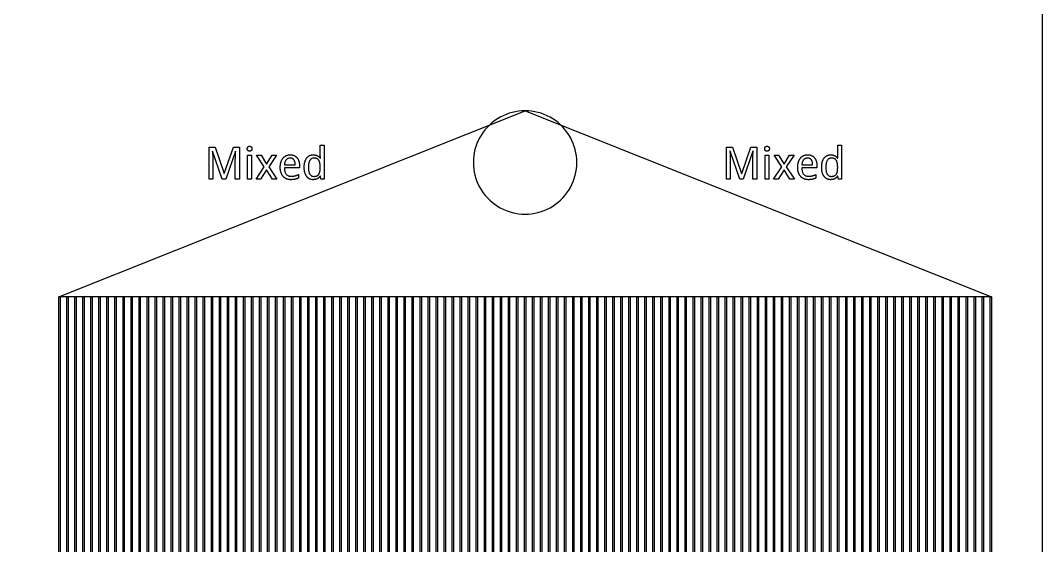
# Model space of a CAD drawing. Extents: x 0 to 762, y 0 to 762.
# Drawn here: x 511.1 to 762, y 261.5 to 390.5 of the extents above; entities that cross this region are included whole.
import ezdxf

# ---------------------------------------------------------------- set-up
doc = ezdxf.new("R2010")
doc.units = 0
doc.layers.get('0').update_dxf_attribs({"linetype": 'CONTINUOUS'})

msp = doc.modelspace()

# ---------------------------------------------------------------- linework, layer by layer
at = {"color": 7}
msp.add_lwpolyline([(0, 0), (761.986, 0), (761.986, 761.986), (0, 761.986), (0, 0)], close=True, dxfattribs=at)
at = {"color": 0}
for points in [[(634.989, 368.293), (749.436, 322.574), (520.54, 322.574), (634.989, 368.293)], [(647.689, 355.593), (647.662, 356.39), (647.588, 357.185), (647.464, 357.974), (647.289, 358.751), (647.067, 359.518), (646.796, 360.268), (646.479, 361.001), (646.117, 361.711), (645.711, 362.399), (645.262, 363.058), (644.774, 363.689), (644.246, 364.287), (643.682, 364.851), (643.083, 365.379), (642.453, 365.868), (641.793, 366.317), (641.107, 366.722), (640.396, 367.085), (639.664, 367.401), (638.912, 367.672), (638.147, 367.894), (637.368, 368.068), (636.581, 368.193), (635.786, 368.268), (634.989, 368.293), (634.192, 368.268), (633.397, 368.193), (632.608, 368.068), (631.831, 367.894), (631.064, 367.672), (630.314, 367.401), (629.581, 367.085), (628.871, 366.722), (628.183, 366.317), (627.524, 365.868), (626.893, 365.379), (626.294, 364.851), (625.731, 364.287), (625.203, 363.689), (624.714, 363.058), (624.265, 362.399), (623.86, 361.711), (623.497, 361.001), (623.181, 360.268), (622.91, 359.518), (622.688, 358.751), (622.514, 357.974), (622.389, 357.185), (622.314, 356.39), (622.289, 355.593), (622.314, 354.796), (622.389, 354.001), (622.514, 353.214), (622.688, 352.435), (622.91, 351.669), (623.181, 350.918), (623.497, 350.186), (623.86, 349.475), (624.265, 348.789), (624.714, 348.129), (625.203, 347.499), (625.731, 346.9), (626.294, 346.336), (626.893, 345.808), (627.524, 345.319), (628.183, 344.871), (628.871, 344.465), (629.581, 344.103), (630.314, 343.786), (631.064, 343.515), (631.831, 343.293), (632.608, 343.118), (633.397, 342.994), (634.192, 342.919), (634.989, 342.894), (635.786, 342.919), (636.581, 342.994), (637.368, 343.118), (638.147, 343.293), (638.912, 343.515), (639.664, 343.786), (640.396, 344.103), (641.107, 344.465), (641.793, 344.871), (642.453, 345.319), (643.083, 345.808), (643.682, 346.336), (644.246, 346.9), (644.774, 347.499), (645.262, 348.129), (645.711, 348.789), (646.117, 349.475), (646.479, 350.186), (646.796, 350.918), (647.067, 351.669), (647.289, 352.435), (647.464, 353.214), (647.588, 354.001), (647.662, 354.796), (647.689, 355.593)], [(560.678, 351.468), (558.299, 358.343), (558.256, 358.343), (558.261, 358.264), (558.268, 358.185), (558.274, 358.106), (558.279, 358.026), (558.285, 357.947), (558.29, 357.868), (558.294, 357.79), (558.3, 357.711), (558.304, 357.632), (558.308, 357.554), (558.313, 357.486), (558.317, 357.417), (558.321, 357.347), (558.325, 357.278), (558.328, 357.206), (558.331, 357.135), (558.333, 357.061), (558.336, 356.989), (558.339, 356.914), (558.342, 356.84), (558.344, 356.767), (558.347, 356.694), (558.35, 356.624), (558.351, 356.553), (558.353, 356.485), (558.354, 356.418), (558.356, 356.353), (558.357, 356.287), (558.357, 356.225), (558.357, 356.162), (558.357, 351.468), (557.433, 351.468), (557.433, 359.321), (558.915, 359.321), (561.129, 352.918), (561.161, 352.918), (563.385, 359.321), (564.867, 359.321), (564.867, 351.468), (563.868, 351.468), (563.868, 356.289), (563.868, 356.347), (563.869, 356.407), (563.869, 356.469), (563.871, 356.532), (563.872, 356.597), (563.874, 356.664), (563.875, 356.731), (563.876, 356.8), (563.879, 356.872), (563.881, 356.943), (563.883, 357.014), (563.886, 357.085), (563.887, 357.154), (563.89, 357.224), (563.893, 357.292), (563.896, 357.36), (563.9, 357.426), (563.903, 357.493), (563.906, 357.56), (563.91, 357.636), (563.914, 357.713), (563.918, 357.789), (563.922, 357.867), (563.925, 357.943), (563.929, 358.021), (563.933, 358.099), (563.936, 358.176), (563.94, 358.254), (563.943, 358.333), (563.9, 358.333), (561.499, 351.468), (560.678, 351.468)], [(566.796, 358.961), (566.797, 359.024), (566.801, 359.083), (566.81, 359.139), (566.821, 359.19), (566.836, 359.239), (566.853, 359.285), (566.874, 359.325), (566.899, 359.364), (566.926, 359.397), (566.957, 359.429), (566.99, 359.456), (567.026, 359.481), (567.063, 359.503), (567.101, 359.521), (567.142, 359.537), (567.183, 359.55), (567.226, 359.561), (567.271, 359.568), (567.317, 359.572), (567.365, 359.574), (567.387, 359.574), (567.411, 359.572), (567.435, 359.569), (567.457, 359.568), (567.479, 359.564), (567.5, 359.56), (567.522, 359.556), (567.543, 359.55), (567.564, 359.543), (567.585, 359.536), (567.606, 359.529), (567.626, 359.521), (567.646, 359.513), (567.665, 359.503), (567.685, 359.493), (567.703, 359.482), (567.719, 359.469), (567.736, 359.457), (567.751, 359.443), (567.768, 359.429), (567.783, 359.412), (567.799, 359.397), (567.813, 359.379), (567.826, 359.361), (567.839, 359.343), (567.85, 359.322), (567.861, 359.303), (567.872, 359.281), (567.882, 359.258), (567.89, 359.235), (567.9, 359.213), (567.908, 359.188), (567.915, 359.162), (567.922, 359.138), (567.928, 359.11), (567.932, 359.082), (567.935, 359.054), (567.938, 359.024), (567.939, 358.993), (567.939, 358.961), (567.938, 358.9), (567.932, 358.843), (567.924, 358.789), (567.912, 358.737), (567.896, 358.689), (567.878, 358.643), (567.856, 358.601), (567.829, 358.563), (567.8, 358.526), (567.768, 358.494), (567.733, 358.465), (567.699, 358.44), (567.661, 358.417), (567.624, 358.397), (567.583, 358.381), (567.543, 358.368), (567.5, 358.357), (567.457, 358.35), (567.411, 358.344), (567.365, 358.343), (567.317, 358.344), (567.271, 358.35), (567.226, 358.357), (567.183, 358.368), (567.142, 358.381), (567.101, 358.397), (567.063, 358.417), (567.026, 358.44), (566.99, 358.465), (566.957, 358.494), (566.926, 358.525), (566.899, 358.561), (566.874, 358.599), (566.853, 358.64), (566.836, 358.686), (566.821, 358.735), (566.81, 358.786), (566.801, 358.842), (566.797, 358.9), (566.796, 358.961)], [(584.746, 352.258), (584.703, 352.258), (584.678, 352.222), (584.654, 352.186), (584.628, 352.15), (584.601, 352.114), (584.574, 352.079), (584.546, 352.044), (584.517, 352.01), (584.486, 351.976), (584.456, 351.943), (584.424, 351.908), (584.392, 351.878), (584.358, 351.846), (584.325, 351.815), (584.29, 351.786), (584.254, 351.757), (584.217, 351.729), (584.179, 351.701), (584.14, 351.675), (584.099, 351.65), (584.058, 351.624), (584.017, 351.6), (583.974, 351.576), (583.931, 351.556), (583.886, 351.535), (583.84, 351.514), (583.793, 351.496), (583.746, 351.478), (583.697, 351.461), (583.647, 351.446), (583.596, 351.431), (583.544, 351.418), (583.49, 351.406), (583.436, 351.396), (583.379, 351.386), (583.322, 351.379), (583.264, 351.372), (583.204, 351.368), (583.142, 351.364), (583.079, 351.362), (583.015, 351.361), (582.917, 351.362), (582.819, 351.369), (582.724, 351.379), (582.631, 351.392), (582.537, 351.41), (582.447, 351.431), (582.358, 351.456), (582.272, 351.485), (582.186, 351.518), (582.103, 351.554), (582.021, 351.594), (581.942, 351.639), (581.865, 351.688), (581.79, 351.739), (581.719, 351.794), (581.649, 351.854), (581.582, 351.917), (581.517, 351.985), (581.454, 352.054), (581.394, 352.129), (581.336, 352.208), (581.281, 352.292), (581.229, 352.378), (581.179, 352.468), (581.132, 352.561), (581.088, 352.658), (581.046, 352.76), (581.007, 352.865), (580.971, 352.974), (580.938, 353.085), (580.907, 353.201), (580.879, 353.321), (580.856, 353.443), (580.835, 353.569), (580.817, 353.7), (580.801, 353.835), (580.79, 353.972), (580.783, 354.112), (580.778, 354.258), (580.776, 354.407), (580.778, 354.556), (580.783, 354.701), (580.79, 354.844), (580.801, 354.982), (580.817, 355.117), (580.835, 355.247), (580.856, 355.375), (580.879, 355.499), (580.907, 355.618), (580.938, 355.733), (580.971, 355.846), (581.007, 355.956), (581.046, 356.061), (581.088, 356.162), (581.132, 356.261), (581.179, 356.356), (581.229, 356.446), (581.281, 356.532), (581.336, 356.615), (581.394, 356.694), (581.454, 356.769), (581.517, 356.842), (581.582, 356.91), (581.649, 356.974), (581.719, 357.033), (581.79, 357.089), (581.865, 357.142), (581.942, 357.19), (582.021, 357.235), (582.103, 357.275), (582.186, 357.313), (582.272, 357.346), (582.358, 357.376), (582.447, 357.401), (582.537, 357.424), (582.631, 357.442), (582.724, 357.456), (582.819, 357.465), (582.917, 357.471), (583.015, 357.474), (583.079, 357.472), (583.14, 357.471), (583.201, 357.467), (583.26, 357.463), (583.318, 357.456), (583.375, 357.449), (583.431, 357.439), (583.485, 357.429), (583.539, 357.417), (583.59, 357.404), (583.642, 357.389), (583.692, 357.374), (583.74, 357.357), (583.789, 357.34), (583.835, 357.322), (583.881, 357.303), (583.925, 357.282), (583.969, 357.261), (584.011, 357.239), (584.053, 357.215), (584.094, 357.192), (584.135, 357.167), (584.174, 357.142), (584.213, 357.115), (584.25, 357.088), (584.286, 357.06), (584.322, 357.032), (584.357, 357.003), (584.39, 356.972), (584.424, 356.942), (584.456, 356.911), (584.486, 356.879), (584.517, 356.847), (584.546, 356.814), (584.574, 356.782), (584.601, 356.749), (584.628, 356.715), (584.654, 356.682), (584.678, 356.649), (584.703, 356.614), (584.767, 356.614), (584.764, 356.65), (584.761, 356.686), (584.757, 356.722), (584.754, 356.757), (584.751, 356.793), (584.747, 356.828), (584.744, 356.862), (584.742, 356.896), (584.738, 356.929), (584.735, 356.964), (584.732, 356.992), (584.731, 357.019), (584.728, 357.047), (584.726, 357.076), (584.724, 357.104), (584.722, 357.133), (584.719, 357.161), (584.718, 357.19), (584.715, 357.219), (584.714, 357.247), (584.711, 357.278), (584.71, 357.306), (584.708, 357.332), (584.707, 357.358), (584.706, 357.382), (584.704, 357.406), (584.703, 357.426), (584.703, 357.447), (584.703, 357.467), (584.703, 359.826), (585.681, 359.826), (585.681, 351.468), (584.89, 351.468), (584.746, 352.258)], [(687.675, 351.468), (685.296, 358.343), (685.253, 358.343), (685.26, 358.264), (685.265, 358.185), (685.271, 358.106), (685.276, 358.026), (685.282, 357.947), (685.287, 357.868), (685.293, 357.79), (685.297, 357.711), (685.303, 357.632), (685.307, 357.554), (685.311, 357.486), (685.315, 357.417), (685.318, 357.347), (685.322, 357.278), (685.325, 357.206), (685.329, 357.135), (685.332, 357.061), (685.335, 356.989), (685.336, 356.914), (685.339, 356.84), (685.342, 356.767), (685.344, 356.694), (685.347, 356.624), (685.349, 356.553), (685.351, 356.485), (685.353, 356.418), (685.353, 356.353), (685.354, 356.287), (685.354, 356.225), (685.356, 356.162), (685.356, 351.468), (684.431, 351.468), (684.431, 359.321), (685.914, 359.321), (688.126, 352.918), (688.158, 352.918), (690.382, 359.321), (691.865, 359.321), (691.865, 351.468), (690.865, 351.468), (690.865, 356.289), (690.865, 356.347), (690.867, 356.407), (690.867, 356.469), (690.868, 356.532), (690.869, 356.597), (690.871, 356.664), (690.872, 356.731), (690.875, 356.8), (690.876, 356.872), (690.879, 356.943), (690.881, 357.014), (690.883, 357.085), (690.886, 357.154), (690.889, 357.224), (690.892, 357.292), (690.894, 357.36), (690.897, 357.426), (690.9, 357.493), (690.903, 357.56), (690.907, 357.636), (690.911, 357.713), (690.915, 357.789), (690.919, 357.867), (690.924, 357.943), (690.928, 358.021), (690.931, 358.099), (690.935, 358.176), (690.938, 358.254), (690.94, 358.333), (690.897, 358.333), (688.497, 351.468), (687.675, 351.468)], [(693.793, 358.961), (693.794, 359.024), (693.8, 359.083), (693.807, 359.139), (693.818, 359.19), (693.833, 359.239), (693.851, 359.285), (693.872, 359.325), (693.896, 359.364), (693.924, 359.397), (693.954, 359.429), (693.988, 359.456), (694.024, 359.481), (694.061, 359.503), (694.099, 359.521), (694.139, 359.537), (694.181, 359.55), (694.224, 359.561), (694.268, 359.568), (694.315, 359.572), (694.363, 359.574), (694.386, 359.574), (694.408, 359.572), (694.432, 359.569), (694.454, 359.568), (694.476, 359.564), (694.499, 359.56), (694.519, 359.556), (694.542, 359.55), (694.563, 359.543), (694.582, 359.536), (694.604, 359.529), (694.624, 359.521), (694.644, 359.513), (694.664, 359.503), (694.682, 359.493), (694.7, 359.482), (694.717, 359.469), (694.733, 359.457), (694.75, 359.443), (694.765, 359.429), (694.781, 359.412), (694.796, 359.397), (694.81, 359.379), (694.824, 359.361), (694.836, 359.343), (694.849, 359.322), (694.86, 359.303), (694.869, 359.281), (694.879, 359.258), (694.889, 359.235), (694.897, 359.213), (694.906, 359.188), (694.914, 359.162), (694.919, 359.138), (694.925, 359.11), (694.929, 359.082), (694.932, 359.054), (694.935, 359.024), (694.936, 358.993), (694.938, 358.961), (694.935, 358.9), (694.931, 358.843), (694.922, 358.789), (694.91, 358.737), (694.894, 358.689), (694.875, 358.643), (694.853, 358.601), (694.826, 358.563), (694.797, 358.526), (694.765, 358.494), (694.731, 358.465), (694.696, 358.44), (694.658, 358.417), (694.621, 358.397), (694.581, 358.381), (694.54, 358.368), (694.497, 358.357), (694.454, 358.35), (694.408, 358.344), (694.363, 358.343), (694.315, 358.344), (694.268, 358.35), (694.224, 358.357), (694.181, 358.368), (694.139, 358.381), (694.1, 358.397), (694.061, 358.417), (694.024, 358.44), (693.988, 358.465), (693.954, 358.494), (693.924, 358.525), (693.896, 358.561), (693.872, 358.599), (693.851, 358.64), (693.833, 358.686), (693.819, 358.735), (693.807, 358.786), (693.8, 358.842), (693.794, 358.9), (693.793, 358.961)], [(711.743, 352.258), (711.7, 352.258), (711.676, 352.222), (711.651, 352.186), (711.625, 352.15), (711.599, 352.114), (711.571, 352.079), (711.543, 352.044), (711.514, 352.01), (711.483, 351.976), (711.453, 351.943), (711.421, 351.908), (711.389, 351.878), (711.357, 351.846), (711.322, 351.815), (711.287, 351.786), (711.251, 351.757), (711.215, 351.729), (711.176, 351.701), (711.137, 351.675), (711.097, 351.65), (711.056, 351.624), (711.014, 351.6), (710.972, 351.576), (710.928, 351.556), (710.883, 351.535), (710.838, 351.514), (710.792, 351.496), (710.743, 351.478), (710.694, 351.461), (710.644, 351.446), (710.593, 351.431), (710.542, 351.418), (710.488, 351.406), (710.433, 351.396), (710.378, 351.386), (710.319, 351.379), (710.261, 351.372), (710.201, 351.368), (710.14, 351.364), (710.078, 351.362), (710.014, 351.361), (709.915, 351.362), (709.817, 351.369), (709.722, 351.379), (709.628, 351.392), (709.536, 351.41), (709.446, 351.431), (709.357, 351.456), (709.269, 351.485), (709.185, 351.518), (709.1, 351.554), (709.019, 351.594), (708.94, 351.639), (708.863, 351.688), (708.789, 351.739), (708.717, 351.794), (708.647, 351.854), (708.579, 351.917), (708.514, 351.985), (708.451, 352.054), (708.392, 352.129), (708.333, 352.208), (708.279, 352.292), (708.226, 352.378), (708.176, 352.468), (708.129, 352.561), (708.085, 352.658), (708.044, 352.76), (708.004, 352.865), (707.968, 352.974), (707.935, 353.085), (707.904, 353.201), (707.876, 353.321), (707.853, 353.443), (707.832, 353.569), (707.814, 353.7), (707.8, 353.835), (707.789, 353.972), (707.781, 354.112), (707.775, 354.258), (707.774, 354.407), (707.775, 354.556), (707.781, 354.701), (707.789, 354.844), (707.8, 354.982), (707.814, 355.117), (707.832, 355.247), (707.853, 355.375), (707.876, 355.499), (707.904, 355.618), (707.935, 355.733), (707.968, 355.846), (708.004, 355.956), (708.044, 356.061), (708.085, 356.162), (708.129, 356.261), (708.176, 356.356), (708.226, 356.446), (708.279, 356.532), (708.333, 356.615), (708.392, 356.694), (708.451, 356.769), (708.514, 356.842), (708.579, 356.91), (708.647, 356.974), (708.717, 357.033), (708.789, 357.089), (708.863, 357.142), (708.94, 357.19), (709.019, 357.235), (709.1, 357.275), (709.185, 357.313), (709.269, 357.346), (709.357, 357.376), (709.446, 357.401), (709.536, 357.424), (709.628, 357.442), (709.722, 357.456), (709.817, 357.465), (709.915, 357.471), (710.014, 357.474), (710.076, 357.472), (710.137, 357.471), (710.199, 357.467), (710.258, 357.463), (710.315, 357.456), (710.372, 357.449), (710.428, 357.439), (710.483, 357.429), (710.536, 357.417), (710.589, 357.404), (710.639, 357.389), (710.689, 357.374), (710.738, 357.357), (710.786, 357.34), (710.833, 357.322), (710.878, 357.303), (710.924, 357.282), (710.967, 357.261), (711.008, 357.239), (711.05, 357.215), (711.092, 357.192), (711.132, 357.167), (711.172, 357.142), (711.21, 357.115), (711.247, 357.088), (711.285, 357.06), (711.319, 357.032), (711.354, 357.003), (711.387, 356.972), (711.421, 356.942), (711.453, 356.911), (711.483, 356.879), (711.514, 356.847), (711.543, 356.814), (711.571, 356.782), (711.599, 356.749), (711.625, 356.715), (711.651, 356.682), (711.676, 356.649), (711.7, 356.614), (711.765, 356.614), (711.761, 356.65), (711.758, 356.686), (711.756, 356.722), (711.751, 356.757), (711.749, 356.793), (711.746, 356.828), (711.742, 356.862), (711.739, 356.896), (711.736, 356.929), (711.732, 356.964), (711.731, 356.992), (711.728, 357.019), (711.726, 357.047), (711.724, 357.076), (711.722, 357.104), (711.719, 357.133), (711.717, 357.161), (711.715, 357.19), (711.713, 357.219), (711.711, 357.247), (711.708, 357.278), (711.707, 357.306), (711.706, 357.332), (711.704, 357.358), (711.703, 357.382), (711.701, 357.406), (711.701, 357.426), (711.7, 357.447), (711.7, 357.467), (711.7, 359.826), (712.678, 359.826), (712.678, 351.468), (711.887, 351.468), (711.743, 352.258)], [(567.849, 351.468), (566.871, 351.468), (566.871, 357.367), (567.849, 357.367), (567.849, 351.468)], [(570.974, 354.493), (569.078, 357.367), (570.19, 357.367), (571.532, 355.164), (572.875, 357.367), (573.988, 357.367), (572.081, 354.493), (574.083, 351.468), (572.972, 351.468), (571.532, 353.81), (570.082, 351.468), (568.971, 351.468), (570.974, 354.493)], [(577.549, 351.361), (577.431, 351.362), (577.315, 351.369), (577.203, 351.379), (577.092, 351.393), (576.983, 351.411), (576.876, 351.432), (576.771, 351.458), (576.668, 351.489), (576.568, 351.522), (576.468, 351.56), (576.372, 351.601), (576.278, 351.647), (576.188, 351.696), (576.099, 351.749), (576.014, 351.804), (575.931, 351.864), (575.85, 351.928), (575.772, 351.994), (575.697, 352.065), (575.625, 352.14), (575.557, 352.218), (575.492, 352.3), (575.429, 352.385), (575.371, 352.474), (575.315, 352.567), (575.262, 352.664), (575.213, 352.764), (575.167, 352.867), (575.124, 352.974), (575.083, 353.085), (575.046, 353.2), (575.014, 353.317), (574.985, 353.438), (574.96, 353.563), (574.938, 353.689), (574.921, 353.819), (574.907, 353.954), (574.897, 354.09), (574.892, 354.231), (574.889, 354.374), (574.892, 354.519), (574.897, 354.66), (574.906, 354.799), (574.918, 354.933), (574.933, 355.065), (574.953, 355.194), (574.976, 355.321), (575.003, 355.443), (575.033, 355.563), (575.067, 355.679), (575.104, 355.793), (575.143, 355.903), (575.186, 356.008), (575.232, 356.111), (575.281, 356.21), (575.332, 356.306), (575.386, 356.397), (575.443, 356.486), (575.503, 356.571), (575.567, 356.651), (575.632, 356.731), (575.7, 356.806), (575.771, 356.876), (575.844, 356.943), (575.919, 357.006), (575.997, 357.065), (576.078, 357.121), (576.161, 357.172), (576.246, 357.219), (576.335, 357.264), (576.425, 357.304), (576.518, 357.339), (576.614, 357.371), (576.71, 357.399), (576.808, 357.421), (576.908, 357.44), (577.011, 357.454), (577.115, 357.465), (577.221, 357.471), (577.328, 357.474), (577.433, 357.471), (577.536, 357.465), (577.637, 357.456), (577.736, 357.443), (577.833, 357.425), (577.928, 357.404), (578.019, 357.379), (578.11, 357.35), (578.199, 357.317), (578.283, 357.281), (578.368, 357.24), (578.449, 357.199), (578.526, 357.153), (578.603, 357.104), (578.676, 357.051), (578.747, 356.996), (578.815, 356.938), (578.881, 356.876), (578.943, 356.811), (579.004, 356.743), (579.061, 356.672), (579.117, 356.6), (579.168, 356.524), (579.218, 356.444), (579.264, 356.362), (579.308, 356.278), (579.349, 356.19), (579.387, 356.1), (579.422, 356.007), (579.456, 355.911), (579.486, 355.813), (579.512, 355.713), (579.537, 355.611), (579.558, 355.507), (579.576, 355.4), (579.59, 355.292), (579.601, 355.181), (579.61, 355.068), (579.614, 354.953), (579.617, 354.836), (579.617, 354.229), (575.899, 354.229), (575.908, 354.028), (575.925, 353.836), (575.95, 353.657), (575.982, 353.487), (576.021, 353.329), (576.068, 353.182), (576.124, 353.046), (576.186, 352.921), (576.257, 352.807), (576.335, 352.704), (576.421, 352.611), (576.515, 352.528), (576.618, 352.454), (576.729, 352.392), (576.847, 352.338), (576.974, 352.293), (577.108, 352.26), (577.25, 352.235), (577.4, 352.219), (577.558, 352.215), (577.614, 352.215), (577.667, 352.217), (577.719, 352.218), (577.771, 352.219), (577.822, 352.222), (577.872, 352.225), (577.921, 352.228), (577.969, 352.232), (578.017, 352.237), (578.064, 352.242), (578.111, 352.247), (578.157, 352.254), (578.204, 352.26), (578.25, 352.267), (578.294, 352.274), (578.34, 352.282), (578.385, 352.29), (578.428, 352.299), (578.472, 352.307), (578.515, 352.317), (578.558, 352.328), (578.603, 352.339), (578.646, 352.351), (578.689, 352.364), (578.731, 352.376), (578.774, 352.389), (578.815, 352.403), (578.857, 352.417), (578.899, 352.431), (578.939, 352.446), (578.981, 352.463), (579.021, 352.479), (579.063, 352.496), (579.103, 352.513), (579.144, 352.531), (579.186, 352.549), (579.228, 352.567), (579.269, 352.585), (579.311, 352.604), (579.353, 352.624), (579.353, 351.753), (579.31, 351.733), (579.267, 351.714), (579.225, 351.694), (579.182, 351.676), (579.139, 351.658), (579.097, 351.64), (579.054, 351.624), (579.012, 351.607), (578.971, 351.592), (578.929, 351.576), (578.887, 351.561), (578.846, 351.547), (578.804, 351.533), (578.762, 351.519), (578.721, 351.507), (578.678, 351.496), (578.635, 351.483), (578.592, 351.472), (578.549, 351.463), (578.504, 351.453), (578.461, 351.443), (578.418, 351.435), (578.374, 351.426), (578.329, 351.418), (578.283, 351.411), (578.239, 351.404), (578.193, 351.397), (578.147, 351.392), (578.1, 351.388), (578.053, 351.382), (578.007, 351.378), (577.958, 351.375), (577.911, 351.372), (577.861, 351.369), (577.811, 351.367), (577.761, 351.364), (577.708, 351.362), (577.656, 351.362), (577.603, 351.361), (577.549, 351.361)], [(577.307, 356.662), (577.186, 356.658), (577.072, 356.646), (576.963, 356.625), (576.857, 356.596), (576.757, 356.557), (576.662, 356.511), (576.574, 356.457), (576.489, 356.394), (576.408, 356.324), (576.335, 356.243), (576.267, 356.156), (576.204, 356.061), (576.149, 355.958), (576.099, 355.847), (576.054, 355.729), (576.015, 355.603), (575.983, 355.469), (575.956, 355.329), (575.936, 355.181), (575.921, 355.024), (578.564, 355.024), (578.563, 355.097), (578.56, 355.168), (578.557, 355.237), (578.551, 355.306), (578.544, 355.374), (578.536, 355.439), (578.526, 355.504), (578.515, 355.567), (578.503, 355.629), (578.488, 355.69), (578.474, 355.75), (578.457, 355.81), (578.439, 355.865), (578.418, 355.921), (578.397, 355.974), (578.374, 356.025), (578.349, 356.074), (578.321, 356.122), (578.293, 356.167), (578.262, 356.211), (578.232, 356.253), (578.199, 356.293), (578.164, 356.332), (578.128, 356.368), (578.09, 356.401), (578.051, 356.435), (578.01, 356.465), (577.967, 356.493), (577.922, 356.519), (577.876, 356.544), (577.828, 356.567), (577.778, 356.586), (577.725, 356.604), (577.671, 356.619), (577.615, 356.633), (577.557, 356.643), (577.497, 356.651), (577.436, 356.658), (577.372, 356.661), (577.307, 356.662)], [(583.204, 352.172), (583.285, 352.174), (583.363, 352.178), (583.438, 352.183), (583.51, 352.192), (583.581, 352.203), (583.647, 352.217), (583.713, 352.233), (583.775, 352.251), (583.835, 352.272), (583.892, 352.296), (583.947, 352.322), (584.001, 352.35), (584.053, 352.382), (584.101, 352.415), (584.147, 352.451), (584.193, 352.49), (584.235, 352.532), (584.275, 352.576), (584.313, 352.622), (584.349, 352.672), (584.382, 352.724), (584.415, 352.778), (584.446, 352.835), (584.474, 352.893), (584.501, 352.956), (584.526, 353.019), (584.549, 353.086), (584.569, 353.154), (584.589, 353.226), (584.606, 353.3), (584.622, 353.378), (584.637, 353.457), (584.65, 353.54), (584.662, 353.625), (584.674, 353.713), (584.682, 353.803), (584.689, 353.894), (584.696, 353.989), (584.7, 354.086), (584.703, 354.186), (584.703, 354.407), (584.701, 354.514), (584.7, 354.618), (584.696, 354.721), (584.69, 354.821), (584.683, 354.918), (584.675, 355.013), (584.665, 355.106), (584.654, 355.196), (584.642, 355.283), (584.628, 355.368), (584.613, 355.451), (584.594, 355.532), (584.575, 355.61), (584.554, 355.685), (584.531, 355.757), (584.504, 355.826), (584.476, 355.893), (584.447, 355.957), (584.414, 356.018), (584.381, 356.076), (584.344, 356.133), (584.307, 356.188), (584.267, 356.237), (584.224, 356.286), (584.179, 356.331), (584.132, 356.372), (584.082, 356.412), (584.029, 356.449), (583.975, 356.482), (583.918, 356.513), (583.858, 356.54), (583.796, 356.567), (583.731, 356.589), (583.662, 356.608), (583.592, 356.625), (583.518, 356.639), (583.442, 356.649), (583.361, 356.657), (583.279, 356.661), (583.193, 356.662), (583.051, 356.657), (582.918, 356.639), (582.793, 356.61), (582.674, 356.568), (582.564, 356.517), (582.46, 356.451), (582.365, 356.375), (582.276, 356.287), (582.197, 356.188), (582.124, 356.076), (582.06, 355.954), (582.003, 355.822), (581.951, 355.679), (581.908, 355.526), (581.871, 355.364), (581.84, 355.19), (581.817, 355.007), (581.8, 354.814), (581.789, 354.61), (581.786, 354.396), (581.789, 354.176), (581.8, 353.969), (581.817, 353.774), (581.84, 353.589), (581.871, 353.415), (581.908, 353.254), (581.951, 353.103), (582.003, 352.964), (582.06, 352.836), (582.124, 352.719), (582.197, 352.615), (582.278, 352.522), (582.365, 352.44), (582.463, 352.369), (582.567, 352.31), (582.678, 352.26), (582.797, 352.221), (582.925, 352.194), (583.061, 352.178), (583.204, 352.172)], [(694.846, 351.468), (693.868, 351.468), (693.868, 357.367), (694.846, 357.367), (694.846, 351.468)], [(697.972, 354.493), (696.075, 357.367), (697.188, 357.367), (698.531, 355.164), (699.874, 357.367), (700.985, 357.367), (699.078, 354.493), (701.082, 351.468), (699.969, 351.468), (698.531, 353.81), (697.081, 351.468), (695.968, 351.468), (697.972, 354.493)], [(704.546, 351.361), (704.429, 351.362), (704.314, 351.369), (704.2, 351.379), (704.089, 351.393), (703.981, 351.411), (703.874, 351.432), (703.768, 351.458), (703.665, 351.489), (703.565, 351.522), (703.467, 351.56), (703.369, 351.601), (703.276, 351.647), (703.185, 351.696), (703.097, 351.749), (703.011, 351.804), (702.928, 351.864), (702.847, 351.928), (702.771, 351.994), (702.696, 352.065), (702.624, 352.14), (702.554, 352.218), (702.49, 352.3), (702.428, 352.385), (702.368, 352.474), (702.313, 352.567), (702.26, 352.664), (702.211, 352.764), (702.164, 352.867), (702.121, 352.974), (702.081, 353.085), (702.044, 353.2), (702.011, 353.317), (701.982, 353.438), (701.957, 353.563), (701.936, 353.689), (701.918, 353.819), (701.904, 353.954), (701.894, 354.09), (701.889, 354.231), (701.887, 354.374), (701.889, 354.519), (701.894, 354.66), (701.903, 354.799), (701.915, 354.933), (701.932, 355.065), (701.951, 355.194), (701.974, 355.321), (702, 355.443), (702.031, 355.563), (702.064, 355.679), (702.101, 355.793), (702.142, 355.903), (702.183, 356.008), (702.229, 356.111), (702.278, 356.21), (702.329, 356.306), (702.383, 356.397), (702.44, 356.486), (702.501, 356.571), (702.564, 356.651), (702.629, 356.731), (702.697, 356.806), (702.768, 356.876), (702.842, 356.943), (702.917, 357.006), (702.994, 357.065), (703.075, 357.121), (703.158, 357.172), (703.244, 357.219), (703.332, 357.264), (703.424, 357.304), (703.517, 357.339), (703.611, 357.371), (703.707, 357.399), (703.806, 357.421), (703.907, 357.44), (704.008, 357.454), (704.113, 357.465), (704.218, 357.471), (704.325, 357.474), (704.431, 357.471), (704.535, 357.465), (704.635, 357.456), (704.733, 357.443), (704.831, 357.425), (704.925, 357.404), (705.018, 357.379), (705.108, 357.35), (705.196, 357.317), (705.282, 357.281), (705.365, 357.24), (705.446, 357.199), (705.525, 357.153), (705.6, 357.104), (705.674, 357.051), (705.744, 356.996), (705.813, 356.938), (705.878, 356.876), (705.942, 356.811), (706.001, 356.743), (706.06, 356.672), (706.114, 356.6), (706.167, 356.524), (706.215, 356.444), (706.262, 356.362), (706.306, 356.278), (706.347, 356.19), (706.385, 356.1), (706.419, 356.007), (706.453, 355.911), (706.483, 355.813), (706.511, 355.713), (706.535, 355.611), (706.556, 355.507), (706.574, 355.4), (706.588, 355.292), (706.599, 355.181), (706.607, 355.068), (706.613, 354.953), (706.614, 354.836), (706.614, 354.229), (702.897, 354.229), (702.906, 354.028), (702.922, 353.836), (702.947, 353.657), (702.979, 353.487), (703.019, 353.329), (703.067, 353.182), (703.121, 353.046), (703.183, 352.921), (703.254, 352.807), (703.332, 352.704), (703.418, 352.611), (703.514, 352.528), (703.615, 352.454), (703.726, 352.392), (703.844, 352.338), (703.971, 352.293), (704.106, 352.26), (704.249, 352.235), (704.399, 352.219), (704.557, 352.215), (704.611, 352.215), (704.664, 352.217), (704.717, 352.218), (704.769, 352.219), (704.819, 352.222), (704.869, 352.225), (704.919, 352.228), (704.968, 352.232), (705.015, 352.237), (705.061, 352.242), (705.108, 352.247), (705.156, 352.254), (705.201, 352.26), (705.247, 352.267), (705.293, 352.274), (705.338, 352.282), (705.382, 352.29), (705.426, 352.299), (705.469, 352.307), (705.512, 352.317), (705.557, 352.328), (705.6, 352.339), (705.643, 352.351), (705.686, 352.364), (705.729, 352.376), (705.771, 352.389), (705.813, 352.403), (705.854, 352.417), (705.896, 352.431), (705.938, 352.446), (705.978, 352.463), (706.019, 352.479), (706.06, 352.496), (706.101, 352.513), (706.143, 352.531), (706.183, 352.549), (706.225, 352.567), (706.267, 352.585), (706.308, 352.604), (706.35, 352.624), (706.35, 351.753), (706.307, 351.733), (706.265, 351.714), (706.222, 351.694), (706.179, 351.676), (706.137, 351.658), (706.094, 351.64), (706.053, 351.624), (706.01, 351.607), (705.968, 351.592), (705.926, 351.576), (705.885, 351.561), (705.844, 351.547), (705.803, 351.533), (705.76, 351.519), (705.718, 351.507), (705.675, 351.496), (705.632, 351.483), (705.589, 351.472), (705.546, 351.463), (705.501, 351.453), (705.458, 351.443), (705.415, 351.435), (705.371, 351.426), (705.326, 351.418), (705.282, 351.411), (705.236, 351.404), (705.19, 351.397), (705.144, 351.392), (705.097, 351.388), (705.051, 351.382), (705.004, 351.378), (704.957, 351.375), (704.908, 351.372), (704.86, 351.369), (704.81, 351.367), (704.758, 351.364), (704.707, 351.362), (704.654, 351.362), (704.6, 351.361), (704.546, 351.361)], [(704.304, 356.662), (704.185, 356.658), (704.069, 356.646), (703.96, 356.625), (703.854, 356.596), (703.756, 356.557), (703.66, 356.511), (703.571, 356.457), (703.486, 356.394), (703.407, 356.324), (703.332, 356.243), (703.264, 356.156), (703.201, 356.061), (703.146, 355.958), (703.096, 355.847), (703.051, 355.729), (703.012, 355.603), (702.981, 355.469), (702.954, 355.329), (702.933, 355.181), (702.918, 355.024), (705.561, 355.024), (705.56, 355.097), (705.558, 355.168), (705.554, 355.237), (705.549, 355.306), (705.542, 355.374), (705.533, 355.439), (705.524, 355.504), (705.512, 355.567), (705.5, 355.629), (705.486, 355.69), (705.471, 355.75), (705.454, 355.81), (705.436, 355.865), (705.417, 355.921), (705.394, 355.974), (705.371, 356.025), (705.346, 356.074), (705.319, 356.122), (705.29, 356.167), (705.26, 356.211), (705.229, 356.253), (705.197, 356.293), (705.162, 356.332), (705.126, 356.368), (705.089, 356.401), (705.049, 356.435), (705.007, 356.465), (704.964, 356.493), (704.919, 356.519), (704.874, 356.544), (704.825, 356.567), (704.775, 356.586), (704.724, 356.604), (704.669, 356.619), (704.613, 356.633), (704.556, 356.643), (704.496, 356.651), (704.433, 356.658), (704.369, 356.661), (704.304, 356.662)], [(710.201, 352.172), (710.282, 352.174), (710.36, 352.178), (710.435, 352.183), (710.507, 352.192), (710.578, 352.203), (710.644, 352.217), (710.71, 352.233), (710.772, 352.251), (710.832, 352.272), (710.889, 352.296), (710.944, 352.322), (710.999, 352.35), (711.05, 352.382), (711.099, 352.415), (711.146, 352.451), (711.19, 352.49), (711.232, 352.532), (711.272, 352.576), (711.31, 352.622), (711.346, 352.672), (711.381, 352.724), (711.412, 352.778), (711.443, 352.835), (711.472, 352.893), (711.499, 352.956), (711.524, 353.019), (711.546, 353.086), (711.568, 353.154), (711.586, 353.226), (711.603, 353.3), (711.619, 353.378), (711.635, 353.457), (711.649, 353.54), (711.66, 353.625), (711.671, 353.713), (711.679, 353.803), (711.688, 353.894), (711.693, 353.989), (711.697, 354.086), (711.7, 354.186), (711.7, 354.407), (711.7, 354.514), (711.697, 354.618), (711.693, 354.721), (711.688, 354.821), (711.682, 354.918), (711.674, 355.013), (711.664, 355.106), (711.651, 355.196), (711.639, 355.283), (711.625, 355.368), (711.61, 355.451), (711.593, 355.532), (711.574, 355.61), (711.551, 355.685), (711.528, 355.757), (711.503, 355.826), (711.475, 355.893), (711.444, 355.957), (711.412, 356.018), (711.378, 356.076), (711.342, 356.133), (711.304, 356.188), (711.264, 356.237), (711.221, 356.286), (711.176, 356.331), (711.129, 356.372), (711.079, 356.412), (711.028, 356.449), (710.972, 356.482), (710.915, 356.513), (710.857, 356.54), (710.794, 356.567), (710.729, 356.589), (710.661, 356.608), (710.59, 356.625), (710.515, 356.639), (710.439, 356.649), (710.36, 356.657), (710.276, 356.661), (710.19, 356.662), (710.05, 356.657), (709.917, 356.639), (709.79, 356.61), (709.672, 356.568), (709.561, 356.517), (709.458, 356.451), (709.363, 356.375), (709.275, 356.287), (709.194, 356.188), (709.122, 356.076), (709.058, 355.954), (709, 355.822), (708.95, 355.679), (708.906, 355.526), (708.868, 355.364), (708.838, 355.19), (708.814, 355.007), (708.797, 354.814), (708.787, 354.61), (708.783, 354.396), (708.787, 354.176), (708.797, 353.969), (708.814, 353.774), (708.838, 353.589), (708.868, 353.415), (708.906, 353.254), (708.95, 353.103), (709, 352.964), (709.058, 352.836), (709.122, 352.719), (709.194, 352.615), (709.275, 352.522), (709.364, 352.44), (709.46, 352.369), (709.564, 352.31), (709.675, 352.26), (709.796, 352.221), (709.922, 352.194), (710.058, 352.178), (710.201, 352.172)], [(520.54, 322.574), (520.84, 322.574), (520.84, 253.996), (520.54, 253.996), (520.54, 322.574)], [(522.511, 322.574), (522.811, 322.574), (522.811, 253.996), (522.511, 253.996), (522.511, 322.574)], [(524.482, 322.574), (524.782, 322.574), (524.782, 253.996), (524.482, 253.996), (524.482, 322.574)], [(526.453, 322.574), (526.753, 322.574), (526.753, 253.996), (526.453, 253.996), (526.453, 322.574)], [(528.424, 322.574), (528.724, 322.574), (528.724, 253.996), (528.424, 253.996), (528.424, 322.574)], [(530.394, 322.574), (530.694, 322.574), (530.694, 253.996), (530.394, 253.996), (530.394, 322.574)], [(532.364, 322.574), (532.664, 322.574), (532.664, 253.996), (532.364, 253.996), (532.364, 322.574)], [(534.335, 322.574), (534.635, 322.574), (534.635, 253.996), (534.335, 253.996), (534.335, 322.574)], [(536.306, 322.574), (536.606, 322.574), (536.606, 253.996), (536.306, 253.996), (536.306, 322.574)], [(538.276, 322.574), (538.576, 322.574), (538.576, 253.996), (538.276, 253.996), (538.276, 322.574)], [(540.247, 322.574), (540.547, 322.574), (540.547, 253.996), (540.247, 253.996), (540.247, 322.574)], [(542.218, 322.574), (542.518, 322.574), (542.518, 253.996), (542.218, 253.996), (542.218, 322.574)], [(544.189, 322.574), (544.489, 322.574), (544.489, 253.996), (544.189, 253.996), (544.189, 322.574)], [(546.158, 322.574), (546.46, 322.574), (546.46, 253.996), (546.158, 253.996), (546.158, 322.574)], [(548.129, 322.574), (548.429, 322.574), (548.429, 253.996), (548.129, 253.996), (548.129, 322.574)], [(550.1, 322.574), (550.4, 322.574), (550.4, 253.996), (550.1, 253.996), (550.1, 322.574)], [(552.071, 322.574), (552.371, 322.574), (552.371, 253.996), (552.071, 253.996), (552.071, 322.574)], [(554.042, 322.574), (554.342, 322.574), (554.342, 253.996), (554.042, 253.996), (554.042, 322.574)], [(556.012, 322.574), (556.313, 322.574), (556.313, 253.996), (556.012, 253.996), (556.012, 322.574)], [(557.983, 322.574), (558.283, 322.574), (558.283, 253.996), (557.983, 253.996), (557.983, 322.574)], [(559.954, 322.574), (560.254, 322.574), (560.254, 253.996), (559.954, 253.996), (559.954, 322.574)], [(561.924, 322.574), (562.224, 322.574), (562.224, 253.996), (561.924, 253.996), (561.924, 322.574)], [(563.894, 322.574), (564.194, 322.574), (564.194, 253.996), (563.894, 253.996), (563.894, 322.574)], [(565.865, 322.574), (566.165, 322.574), (566.165, 253.996), (565.865, 253.996), (565.865, 322.574)], [(567.836, 322.574), (568.136, 322.574), (568.136, 253.996), (567.836, 253.996), (567.836, 322.574)], [(569.807, 322.574), (570.107, 322.574), (570.107, 253.996), (569.807, 253.996), (569.807, 322.574)], [(571.778, 322.574), (572.078, 322.574), (572.078, 253.996), (571.778, 253.996), (571.778, 322.574)], [(573.749, 322.574), (574.049, 322.574), (574.049, 253.996), (573.749, 253.996), (573.749, 322.574)], [(575.719, 322.574), (576.019, 322.574), (576.019, 253.996), (575.719, 253.996), (575.719, 322.574)], [(577.689, 322.574), (577.989, 322.574), (577.989, 253.996), (577.689, 253.996), (577.689, 322.574)], [(579.66, 322.574), (579.96, 322.574), (579.96, 253.996), (579.66, 253.996), (579.66, 322.574)], [(581.631, 322.574), (581.931, 322.574), (581.931, 253.996), (581.631, 253.996), (581.631, 322.574)], [(583.601, 322.574), (583.901, 322.574), (583.901, 253.996), (583.601, 253.996), (583.601, 322.574)], [(585.572, 322.574), (585.872, 322.574), (585.872, 253.996), (585.572, 253.996), (585.572, 322.574)], [(587.543, 322.574), (587.843, 322.574), (587.843, 253.996), (587.543, 253.996), (587.543, 322.574)], [(589.514, 322.574), (589.814, 322.574), (589.814, 253.996), (589.514, 253.996), (589.514, 322.574)], [(591.485, 322.574), (591.785, 322.574), (591.785, 253.996), (591.485, 253.996), (591.485, 322.574)], [(593.454, 322.574), (593.754, 322.574), (593.754, 253.996), (593.454, 253.996), (593.454, 322.574)], [(595.425, 322.574), (595.725, 322.574), (595.725, 253.996), (595.425, 253.996), (595.425, 322.574)], [(597.396, 322.574), (597.696, 322.574), (597.696, 253.996), (597.396, 253.996), (597.396, 322.574)], [(599.367, 322.574), (599.667, 322.574), (599.667, 253.996), (599.367, 253.996), (599.367, 322.574)], [(601.338, 322.574), (601.637, 322.574), (601.637, 253.996), (601.338, 253.996), (601.338, 322.574)], [(603.308, 322.574), (603.608, 322.574), (603.608, 253.996), (603.308, 253.996), (603.308, 322.574)], [(605.279, 322.574), (605.579, 322.574), (605.579, 253.996), (605.279, 253.996), (605.279, 322.574)], [(607.249, 322.574), (607.55, 322.574), (607.55, 253.996), (607.249, 253.996), (607.249, 322.574)], [(609.219, 322.574), (609.519, 322.574), (609.519, 253.996), (609.219, 253.996), (609.219, 322.574)], [(611.19, 322.574), (611.49, 322.574), (611.49, 253.996), (611.19, 253.996), (611.19, 322.574)], [(613.161, 322.574), (613.461, 322.574), (613.461, 253.996), (613.161, 253.996), (613.161, 322.574)], [(615.132, 322.574), (615.432, 322.574), (615.432, 253.996), (615.132, 253.996), (615.132, 322.574)], [(617.103, 322.574), (617.403, 322.574), (617.403, 253.996), (617.103, 253.996), (617.103, 322.574)], [(619.074, 322.574), (619.374, 322.574), (619.374, 253.996), (619.074, 253.996), (619.074, 322.574)], [(621.044, 322.574), (621.344, 322.574), (621.344, 253.996), (621.044, 253.996), (621.044, 322.574)], [(623.014, 322.574), (623.314, 322.574), (623.314, 253.996), (623.014, 253.996), (623.014, 322.574)], [(624.985, 322.574), (625.285, 322.574), (625.285, 253.996), (624.985, 253.996), (624.985, 322.574)], [(626.956, 322.574), (627.256, 322.574), (627.256, 253.996), (626.956, 253.996), (626.956, 322.574)], [(628.926, 322.574), (629.226, 322.574), (629.226, 253.996), (628.926, 253.996), (628.926, 322.574)], [(630.897, 322.574), (631.197, 322.574), (631.197, 253.996), (630.897, 253.996), (630.897, 322.574)], [(632.868, 322.574), (633.168, 322.574), (633.168, 253.996), (632.868, 253.996), (632.868, 322.574)], [(634.839, 322.574), (635.139, 322.574), (635.139, 253.996), (634.839, 253.996), (634.839, 322.574)], [(636.81, 322.574), (637.11, 322.574), (637.11, 253.996), (636.81, 253.996), (636.81, 322.574)], [(638.779, 322.574), (639.079, 322.574), (639.079, 253.996), (638.779, 253.996), (638.779, 322.574)], [(640.75, 322.574), (641.05, 322.574), (641.05, 253.996), (640.75, 253.996), (640.75, 322.574)], [(642.721, 322.574), (643.021, 322.574), (643.021, 253.996), (642.721, 253.996), (642.721, 322.574)], [(644.692, 322.574), (644.992, 322.574), (644.992, 253.996), (644.692, 253.996), (644.692, 322.574)], [(646.662, 322.574), (646.963, 322.574), (646.963, 253.996), (646.662, 253.996), (646.662, 322.574)], [(648.633, 322.574), (648.933, 322.574), (648.933, 253.996), (648.633, 253.996), (648.633, 322.574)], [(650.604, 322.574), (650.904, 322.574), (650.904, 253.996), (650.604, 253.996), (650.604, 322.574)], [(652.575, 322.574), (652.875, 322.574), (652.875, 253.996), (652.575, 253.996), (652.575, 322.574)], [(654.544, 322.574), (654.844, 322.574), (654.844, 253.996), (654.544, 253.996), (654.544, 322.574)], [(656.515, 322.574), (656.815, 322.574), (656.815, 253.996), (656.515, 253.996), (656.515, 322.574)], [(658.486, 322.574), (658.786, 322.574), (658.786, 253.996), (658.486, 253.996), (658.486, 322.574)], [(660.457, 322.574), (660.757, 322.574), (660.757, 253.996), (660.457, 253.996), (660.457, 322.574)], [(662.428, 322.574), (662.728, 322.574), (662.728, 253.996), (662.428, 253.996), (662.428, 322.574)], [(664.399, 322.574), (664.699, 322.574), (664.699, 253.996), (664.399, 253.996), (664.399, 322.574)], [(666.369, 322.574), (666.669, 322.574), (666.669, 253.996), (666.369, 253.996), (666.369, 322.574)], [(668.339, 322.574), (668.639, 322.574), (668.639, 253.996), (668.339, 253.996), (668.339, 322.574)], [(670.31, 322.574), (670.61, 322.574), (670.61, 253.996), (670.31, 253.996), (670.31, 322.574)], [(672.281, 322.574), (672.581, 322.574), (672.581, 253.996), (672.281, 253.996), (672.281, 322.574)], [(674.251, 322.574), (674.551, 322.574), (674.551, 253.996), (674.251, 253.996), (674.251, 322.574)], [(676.222, 322.574), (676.522, 322.574), (676.522, 253.996), (676.222, 253.996), (676.222, 322.574)], [(678.193, 322.574), (678.493, 322.574), (678.493, 253.996), (678.193, 253.996), (678.193, 322.574)], [(680.164, 322.574), (680.464, 322.574), (680.464, 253.996), (680.164, 253.996), (680.164, 322.574)], [(682.135, 322.574), (682.435, 322.574), (682.435, 253.996), (682.135, 253.996), (682.135, 322.574)], [(684.104, 322.574), (684.404, 322.574), (684.404, 253.996), (684.104, 253.996), (684.104, 322.574)], [(686.075, 322.574), (686.375, 322.574), (686.375, 253.996), (686.075, 253.996), (686.075, 322.574)], [(688.046, 322.574), (688.346, 322.574), (688.346, 253.996), (688.046, 253.996), (688.046, 322.574)], [(690.017, 322.574), (690.317, 322.574), (690.317, 253.996), (690.017, 253.996), (690.017, 322.574)], [(691.988, 322.574), (692.287, 322.574), (692.287, 253.996), (691.988, 253.996), (691.988, 322.574)], [(693.958, 322.574), (694.258, 322.574), (694.258, 253.996), (693.958, 253.996), (693.958, 322.574)], [(695.929, 322.574), (696.229, 322.574), (696.229, 253.996), (695.929, 253.996), (695.929, 322.574)], [(697.9, 322.574), (698.2, 322.574), (698.2, 253.996), (697.9, 253.996), (697.9, 322.574)], [(699.869, 322.574), (700.169, 322.574), (700.169, 253.996), (699.869, 253.996), (699.869, 322.574)], [(701.84, 322.574), (702.14, 322.574), (702.14, 253.996), (701.84, 253.996), (701.84, 322.574)], [(703.811, 322.574), (704.111, 322.574), (704.111, 253.996), (703.811, 253.996), (703.811, 322.574)], [(705.782, 322.574), (706.082, 322.574), (706.082, 253.996), (705.782, 253.996), (705.782, 322.574)], [(707.753, 322.574), (708.053, 322.574), (708.053, 253.996), (707.753, 253.996), (707.753, 322.574)], [(709.724, 322.574), (710.024, 322.574), (710.024, 253.996), (709.724, 253.996), (709.724, 322.574)], [(711.694, 322.574), (711.994, 322.574), (711.994, 253.996), (711.694, 253.996), (711.694, 322.574)], [(713.665, 322.574), (713.965, 322.574), (713.965, 253.996), (713.665, 253.996), (713.665, 322.574)], [(715.635, 322.574), (715.935, 322.574), (715.935, 253.996), (715.635, 253.996), (715.635, 322.574)], [(717.606, 322.574), (717.906, 322.574), (717.906, 253.996), (717.606, 253.996), (717.606, 322.574)], [(719.576, 322.574), (719.876, 322.574), (719.876, 253.996), (719.576, 253.996), (719.576, 322.574)], [(721.547, 322.574), (721.847, 322.574), (721.847, 253.996), (721.547, 253.996), (721.547, 322.574)], [(723.518, 322.574), (723.818, 322.574), (723.818, 253.996), (723.518, 253.996), (723.518, 322.574)], [(725.489, 322.574), (725.789, 322.574), (725.789, 253.996), (725.489, 253.996), (725.489, 322.574)], [(727.46, 322.574), (727.76, 322.574), (727.76, 253.996), (727.46, 253.996), (727.46, 322.574)], [(729.429, 322.574), (729.729, 322.574), (729.729, 253.996), (729.429, 253.996), (729.429, 322.574)], [(731.4, 322.574), (731.7, 322.574), (731.7, 253.996), (731.4, 253.996), (731.4, 322.574)], [(733.371, 322.574), (733.671, 322.574), (733.671, 253.996), (733.371, 253.996), (733.371, 322.574)], [(735.342, 322.574), (735.642, 322.574), (735.642, 253.996), (735.342, 253.996), (735.342, 322.574)], [(737.313, 322.574), (737.613, 322.574), (737.613, 253.996), (737.313, 253.996), (737.313, 322.574)], [(739.283, 322.574), (739.583, 322.574), (739.583, 253.996), (739.283, 253.996), (739.283, 322.574)], [(741.254, 322.574), (741.554, 322.574), (741.554, 253.996), (741.254, 253.996), (741.254, 322.574)], [(743.225, 322.574), (743.525, 322.574), (743.525, 253.996), (743.225, 253.996), (743.225, 322.574)], [(745.194, 322.574), (745.494, 322.574), (745.494, 253.996), (745.194, 253.996), (745.194, 322.574)], [(747.165, 322.574), (747.465, 322.574), (747.465, 253.996), (747.165, 253.996), (747.165, 322.574)], [(749.136, 322.574), (749.436, 322.574), (749.436, 253.996), (749.136, 253.996), (749.136, 322.574)]]:
    msp.add_lwpolyline(points, close=True, dxfattribs=at)
at = {"color": 0, "const_width": 0.0104}
msp.add_lwpolyline([(647.689, 355.593), (647.662, 356.39), (647.588, 357.185), (647.464, 357.974), (647.289, 358.751), (647.067, 359.518), (646.796, 360.268), (646.479, 361.001), (646.117, 361.711), (645.711, 362.399), (645.262, 363.058), (644.774, 363.689), (644.246, 364.287), (643.682, 364.851), (643.083, 365.379), (642.453, 365.868), (641.793, 366.317), (641.107, 366.722), (640.396, 367.085), (639.664, 367.401), (638.912, 367.672), (638.147, 367.894), (637.368, 368.068), (636.581, 368.193), (635.786, 368.268), (634.989, 368.293), (634.192, 368.268), (633.397, 368.193), (632.608, 368.068), (631.831, 367.894), (631.064, 367.672), (630.314, 367.401), (629.581, 367.085), (628.871, 366.722), (628.183, 366.317), (627.524, 365.868), (626.893, 365.379), (626.294, 364.851), (625.731, 364.287), (625.203, 363.689), (624.714, 363.058), (624.265, 362.399), (623.86, 361.711), (623.497, 361.001), (623.181, 360.268), (622.91, 359.518), (622.688, 358.751), (622.514, 357.974), (622.389, 357.185), (622.314, 356.39), (622.289, 355.593), (622.314, 354.796), (622.389, 354.001), (622.514, 353.214), (622.688, 352.435), (622.91, 351.669), (623.181, 350.918), (623.497, 350.186), (623.86, 349.475), (624.265, 348.789), (624.714, 348.129), (625.203, 347.499), (625.731, 346.9), (626.294, 346.336), (626.893, 345.808), (627.524, 345.319), (628.183, 344.871), (628.871, 344.465), (629.581, 344.103), (630.314, 343.786), (631.064, 343.515), (631.831, 343.293), (632.608, 343.118), (633.397, 342.994), (634.192, 342.919), (634.989, 342.894), (635.786, 342.919), (636.581, 342.994), (637.368, 343.118), (638.147, 343.293), (638.912, 343.515), (639.664, 343.786), (640.396, 344.103), (641.107, 344.465), (641.793, 344.871), (642.453, 345.319), (643.083, 345.808), (643.682, 346.336), (644.246, 346.9), (644.774, 347.499), (645.262, 348.129), (645.711, 348.789), (646.117, 349.475), (646.479, 350.186), (646.796, 350.918), (647.067, 351.669), (647.289, 352.435), (647.464, 353.214), (647.588, 354.001), (647.662, 354.796), (647.689, 355.593)], close=True, dxfattribs=at)

doc.saveas('drawing.dxf')
